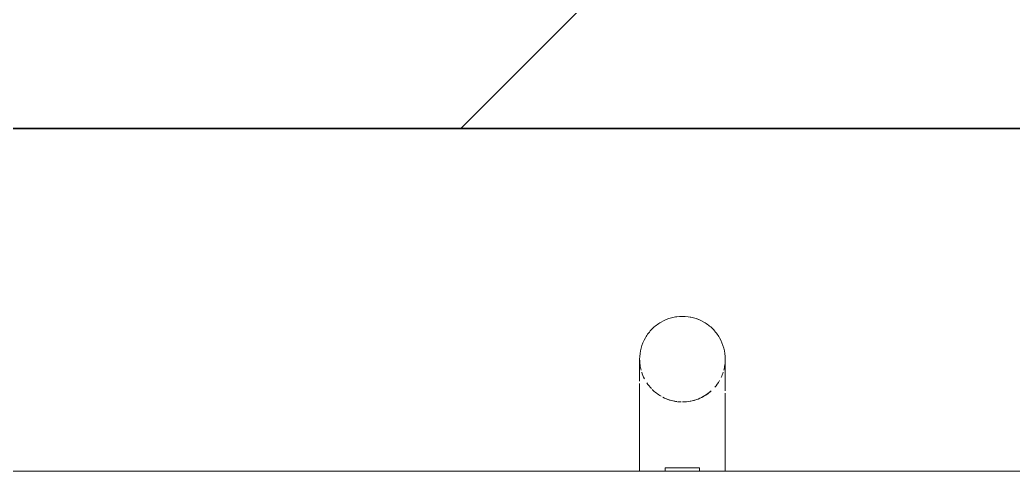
# Model space of a CAD drawing. Header units: millimetres. Extents: x -4000 to 187956, y -58990 to 162485.
# Drawn here: x 157547 to 158127, y 1899 to 2163 of the extents above; entities that cross this region are included whole.
import ezdxf

# ---------------------------------------------------------------- set-up
doc = ezdxf.new("R2010")
doc.units = ezdxf.units.MM
for name, color, linetype, lineweight in [('A-WALL', 113, 'Continuous', 13), ('A-WALL-PATT', 111, 'Continuous', 13), ('P-SANR-FIXT', 6, 'Continuous', 9)]:
    doc.layers.add(name, color=color, linetype=linetype, lineweight=lineweight)
pattern_1 = [(45, (0, 0), (-212.13203, 212.13203), [])]

# ---------------------------------------------------------------- blocks, each defined once
blk = doc.blocks.new('C307 - C307-V817-0_000')
at = {"layer": 'P-SANR-FIXT', "color": 252}
for p, q in [((-25, -1), (-25, -23.85)), ((-10, -1), (-10, -2.97)), ((-10, -2.97), (-8.66, -2.97)), ((-10, -2.97), (-8.66, -2.97)), ((-8.66, -2.97), (10, -2.97)), ((-8.66, -2.97), (-7.07, -2.97)), ((7.07, -2.97), (10, -2.97)), ((10, -2.97), (10, -1)), ((25, -23.85), (25, -1)), ((-25, -44.99), (-25, -46.45)), ((-25, -47.88), (-25, -49.26))]:
    blk.add_line(p, q, dxfattribs=at)
at = {"layer": 'P-SANR-FIXT', "color": 254}
for p, q in [((-7.07, -2.97), (-5, -2.97)), ((-5, -2.97), (-2.59, -2.97)), ((-2.59, -2.97), (-0.44, -2.97)), ((0, -2.97), (2.59, -2.97)), ((2.59, -2.97), (5, -2.97)), ((5, -2.97), (7.07, -2.97))]:
    blk.add_line(p, q, dxfattribs=at)
at = {"layer": 'P-SANR-FIXT', "color": 50}
blk.add_line((-0.44, -2.97), (0, -2.97), dxfattribs=at)
at = {"layer": 'P-SANR-FIXT', "color": 252, "flags": 128}
for points in [[(-25, -23.85), (-25, -25.56), (-25, -27.25), (-25, -28.95), (-25, -30.63), (-25, -32.31), (-25, -33.97), (-25, -35.61), (-25, -37.24)], [(25, -52.25), (25, -50.96), (25, -49.63), (25, -48.25), (25, -46.84), (25, -45.39), (25, -43.91), (25, -42.39), (25, -40.84), (25, -39.27), (25, -37.67), (25, -36.05), (25, -34.41), (25, -32.76), (25, -31.09), (25, -29.4), (25, -27.71), (25, -26.01), (25, -24.31), (25, -23.85)], [(-25, -37.24), (-25, -38.84), (-25, -40.42), (-25, -41.98), (-25, -43.5), (-25, -44.99)], [(-25, -49.31), (-25, -50.61), (-25, -51.91), (-25, -53.16), (-25, -54.37), (-25, -55.53), (-25, -56.65), (-25, -57.7), (-25, -58.71), (-25, -59.65), (-25, -60.54), (-25, -61.38), (-25, -62.15), (-25, -62.86), (-25, -63.51), (-25, -64.09), (-25, -64.61), (-25, -65.07), (-25, -65.46), (-25, -65.78), (-25, -66.04), (-25, -66.22), (-25, -66.34), (-25, -66.4), (-25, -66.4)], [(25, -66.4), (25, -66.36), (25, -66.26), (25, -66.09), (25, -65.86), (25, -65.55), (25, -65.18), (25, -64.74), (25, -64.24), (25, -63.67), (25, -63.04), (25, -62.35), (25, -61.59), (25, -60.78), (25, -59.9), (25, -58.97), (25, -57.98), (25, -56.94), (25, -55.84), (25, -54.69), (25, -53.5)]]:
    blk.add_lwpolyline(points, dxfattribs=at)
at = {"layer": 'P-SANR-FIXT', "color": 254}
for start, end in [(120, 132.28148), (111.30426, 120), (105, 111.02292), (90, 105), (83.44482, 88.16385), (75, 82.40628), (62.76021, 75), (45, 60), (138.90216, 150), (33.83905, 43.42196), (154.4494, 162.26372), (17.65313, 27.29484), (165, 172.30518), (7.99749, 15), (330, 345), (210, 225), (300, 315), (240, 255), (255, 270), (270, 285)]:
    blk.add_arc((0, -66.4), 25, start, end, dxfattribs=at)
at = {"layer": 'P-SANR-FIXT', "color": 252}
for start, end in [(172.30518, 180), (0, 7.99749), (180, 210), (345, 0), (315, 330), (225, 240), (285, 300)]:
    blk.add_arc((0, -66.4), 25, start, end, dxfattribs=at)
blk = doc.blocks.new('C307 - C307-V852-0_000')
at = {"layer": 'P-SANR-FIXT', "color": 252}
for p, q in [((-25, -1), (-25, -23.85)), ((-10, -1), (-10, -2.97)), ((-10, -2.97), (10, -2.97)), ((-10, -2.97), (-7.07, -2.97)), ((7.07, -2.97), (10, -2.97)), ((10, -2.97), (10, -1)), ((25, -23.85), (25, -1)), ((-25, -47.88), (-25, -49.26))]:
    blk.add_line(p, q, dxfattribs=at)
at = {"layer": 'P-SANR-FIXT', "color": 254}
for p, q in [((-7.07, -2.97), (-0.44, -2.97)), ((0, -2.97), (7.07, -2.97))]:
    blk.add_line(p, q, dxfattribs=at)
at = {"layer": 'P-SANR-FIXT', "color": 50}
blk.add_line((-0.44, -2.97), (0, -2.97), dxfattribs=at)
at = {"layer": 'P-SANR-FIXT', "color": 252, "flags": 128}
for points in [[(-25, -23.85), (-25, -25.56), (-25, -27.25), (-25, -28.95), (-25, -30.63), (-25, -32.31), (-25, -33.97), (-25, -35.61), (-25, -37.24), (-25, -38.84), (-25, -40.42), (-25, -41.98), (-25, -43.5), (-25, -44.99), (-25, -46.45)], [(25, -52.25), (25, -50.96), (25, -49.63), (25, -48.25), (25, -46.84), (25, -45.39), (25, -43.91), (25, -42.39), (25, -40.84), (25, -39.27), (25, -37.67), (25, -36.05), (25, -34.41), (25, -32.76), (25, -31.09), (25, -29.4), (25, -27.71), (25, -26.01), (25, -24.31), (25, -23.85)], [(-25, -49.31), (-25, -50.61), (-25, -51.91), (-25, -53.16), (-25, -54.37), (-25, -55.53), (-25, -56.65), (-25, -57.7), (-25, -58.71), (-25, -59.65), (-25, -60.54), (-25, -61.38), (-25, -62.15), (-25, -62.86), (-25, -63.51), (-25, -64.09), (-25, -64.61), (-25, -65.07), (-25, -65.46), (-25, -65.78), (-25, -66.04), (-25, -66.22), (-25, -66.34), (-25, -66.4), (-25, -66.4)], [(25, -66.4), (25, -66.36), (25, -66.26), (25, -66.09), (25, -65.86), (25, -65.55), (25, -65.18), (25, -64.74), (25, -64.24), (25, -63.67), (25, -63.04), (25, -62.35), (25, -61.59), (25, -60.78), (25, -59.9), (25, -58.97), (25, -57.98), (25, -56.94), (25, -55.84), (25, -54.69), (25, -53.5)]]:
    blk.add_lwpolyline(points, dxfattribs=at)
at = {"layer": 'P-SANR-FIXT', "color": 254}
for start, end in [(111.30426, 132.28148), (90, 111.02292), (83.44482, 88.16385), (62.76021, 82.40628), (45, 60), (138.90216, 150), (33.83905, 43.42196), (154.4494, 162.26372), (17.65313, 27.29484), (165, 172.30518), (7.99749, 15), (330, 345), (210, 225), (300, 315), (240, 285)]:
    blk.add_arc((0, -66.4), 25, start, end, dxfattribs=at)
at = {"layer": 'P-SANR-FIXT', "color": 252}
for start, end in [(172.30518, 180), (0, 7.99749), (180, 210), (345, 0), (315, 330), (225, 240), (285, 300)]:
    blk.add_arc((0, -66.4), 25, start, end, dxfattribs=at)
blk = doc.blocks.new('CMF2_NHAXUONG_A_rvt-1-0_000')
at = {"layer": 'A-WALL-PATT', "lineweight": 9}
h = blk.add_hatch(dxfattribs=at)
h.set_pattern_fill('FP_13', color=250, style=0, pattern_type=2)
h.set_pattern_definition(pattern_1)
h.paths.add_polyline_path([(158249.53, 2099.9), (158249.53, 15550), (158049.53, 15550), (158049.53, 2099.9), (158147.15, 2099.9)])
h = blk.add_hatch(dxfattribs=at)
h.set_pattern_fill('FP_13', color=250, style=0, pattern_type=2)
h.set_pattern_definition(pattern_1)
h.paths.add_polyline_path([(157580.29, 2099.9), (158049.53, 2099.9), (158049.53, 2299.9), (156700.36, 2299.9), (156700.36, 2099.9), (157296.86, 2099.9)])
at = {"layer": 'A-WALL', "color": 90, "lineweight": 15}
for p, q in [((156700.36, 2099.9), (158049.53, 2099.9)), ((156700.36, 2099.5), (159999.89, 2099.5)), ((158049.53, 2099.9), (158249.53, 2099.9)), ((158335.05, 1899.5), (157535.05, 1899.5)), ((157929.14, 1899.5), (157930.74, 1899.5)), ((157931.56, 1899.5), (157933.27, 1899.5)), ((157934.58, 1899.5), (157935.86, 1899.5)), ((157936.73, 1899.5), (157938.33, 1899.5)), ((157939.14, 1899.5), (157940.52, 1899.5))]:
    blk.add_line(p, q, dxfattribs=at)
at = {"layer": 'A-WALL', "color": 35, "lineweight": 15}
for p, q in [((159999.89, 2099.5), (156700.36, 2099.5)), ((157535.05, 1899.5), (157909.18, 1899.5)), ((157959.14, 1899.5), (158335.05, 1899.5))]:
    blk.add_line(p, q, dxfattribs=at)
at = {"layer": 'A-WALL', "color": 31, "lineweight": 15}
for p, q in [((157910.1, 1899.5), (157912.49, 1899.5)), ((157912.66, 1899.5), (157916.47, 1899.5)), ((157916.86, 1899.5), (157921.64, 1899.5)), ((157921.9, 1899.5), (157927.07, 1899.5)), ((157941.22, 1899.5), (157946.64, 1899.5)), ((157946.86, 1899.5), (157951.82, 1899.5)), ((157952.3, 1899.5), (157958.19, 1899.5))]:
    blk.add_line(p, q, dxfattribs=at)
at = {"layer": 'P-SANR-FIXT', "color": 250, "lineweight": 9, "rotation": 180}
for name in ['C307 - C307-V817-0_000', 'C307 - C307-V852-0_000']:
    blk.add_blockref(name, (157934.14, 1898.5), dxfattribs=at)

msp = doc.modelspace()

# ---------------------------------------------------------------- block references
at = {"lineweight": 5}
msp.add_blockref('CMF2_NHAXUONG_A_rvt-1-0_000', (0, 0), dxfattribs=at)

doc.saveas('drawing.dxf')
